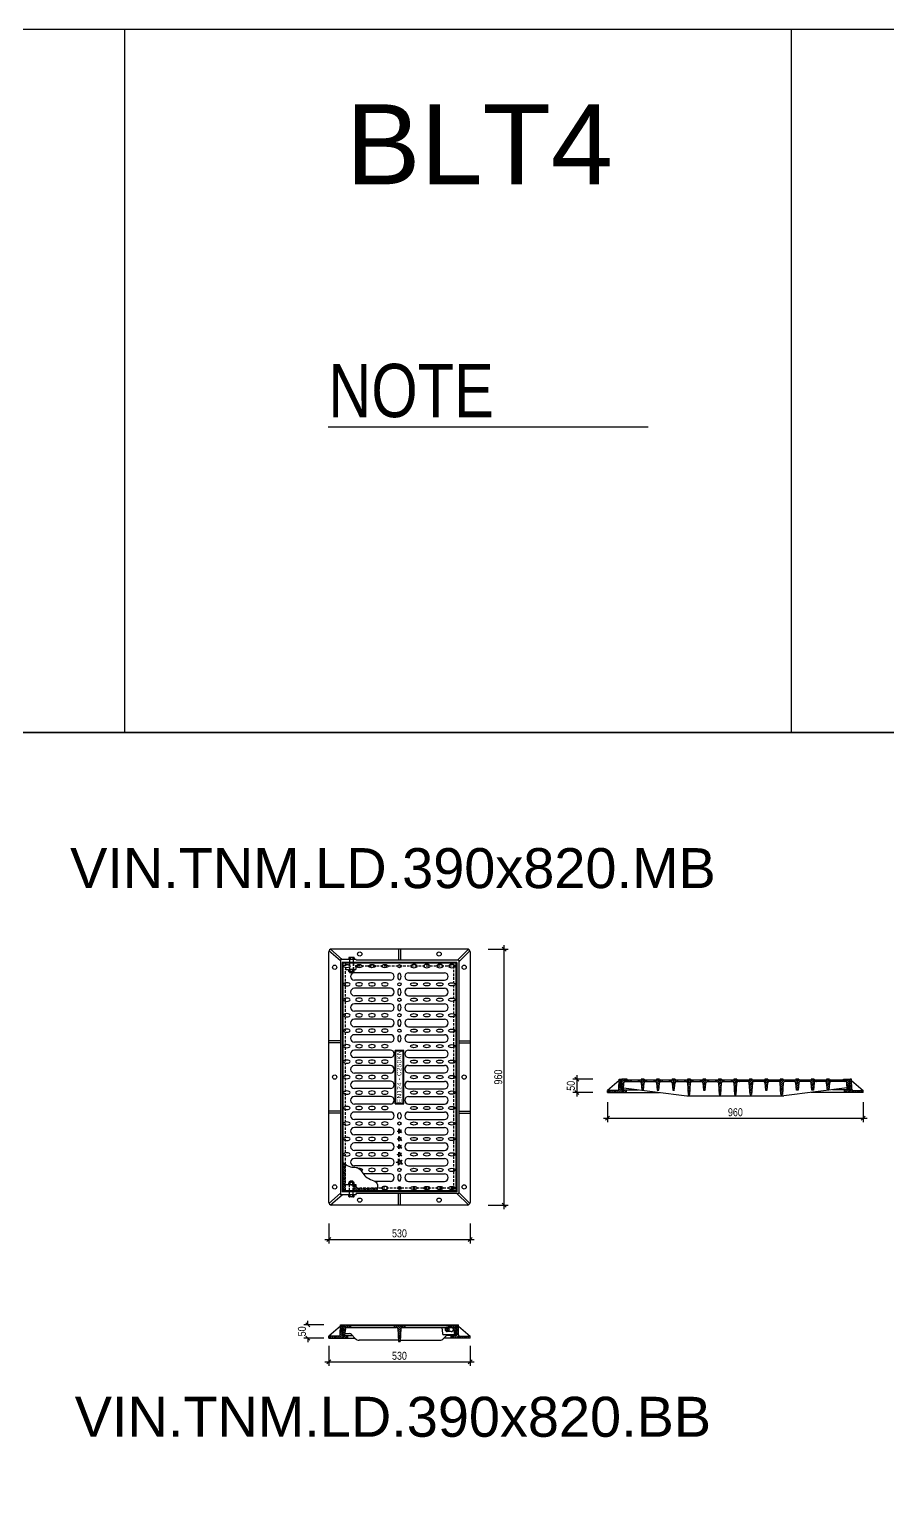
# Model space of a CAD drawing. Header units: feet. Extents: x 0 to 46220, y -100 to 29800.
# Drawn here: x 14142 to 17363, y 21449 to 26929 of the extents above; entities that cross this region are included whole.
import ezdxf
from ezdxf.enums import TextEntityAlignment as Align

# ---------------------------------------------------------------- set-up
doc = ezdxf.new("R2010")
doc.units = ezdxf.units.FT
doc.header["$MEASUREMENT"] = 0
doc.linetypes.add('HIDDEN2', pattern=[4.7625, 3.175, -1.5875])
doc.layers.get('Defpoints').update_dxf_attribs({"color": 8})
for name, color, linetype in [('VHG-140', 140, 'Continuous'), ('VHG-Dim', 140, 'Continuous'), ('VHG-Nap2', 125, 'Continuous'), ('VHG-Nap3', 251, 'Continuous'), ('VHG-Nap4', 7, 'Continuous'), ('VHG-Text', 7, 'Continuous'), ('VHG-Thep', 1, 'Continuous'), ('VHG-VL', 251, 'Continuous')]:
    doc.layers.add(name, color=color, linetype=linetype)
doc.styles.add('Arial', font='arial.ttf')
doc.styles.add('VHG-Unicode.Bold', font='arial.ttf', dxfattribs={"width": 0.8})
doc.styles.add('VHG-Unicode.Regular', font='arial.ttf', dxfattribs={"width": 0.8})
doc.dimstyles.new('VHG1-15', dxfattribs={"dimscale": 150, "dimtxt": 0.2, "dimasz": 0.1, "dimexe": 0.1, "dimexo": 0.1, "dimgap": 0.05, "dimtad": 1, "dimdec": 0, "dimzin": 0, "dimdsep": 46, "dimtxsty": 'VHG-Unicode.Regular', "dimblk": 'OBLIQUE', "dimcen": 0.1, "dimdle": 0.1, "dimclrd": 140, "dimclre": 140, "dimclrt": 7, "dimaunit": 1, "dimadec": 3, "dimazin": 0, "dimtfac": 1, "dimtdec": 0, "dimtix": 1, "dimtofl": 0, "dimtmove": 0, "dimatfit": 3, "dimldrblk": 'DOTSMALL', "dimfxl": 0.4, "dimfxlon": 1, "dimtolj": 1, "dimtzin": 0, "dimarcsym": 0})
pattern_1 = [(135, (-59992.365, -3234.2243), (-3.5355339, -3.5355339), [])]
pattern_2 = [(45, (59992.365, 3925.094), (-3.5355339, 3.5355339), [])]
pattern_3 = [(45, (-3234.2243, 59427.1965), (-3.5355339, 3.5355339), [])]

# ---------------------------------------------------------------- blocks, each defined once
blk = doc.blocks.new('_Oblique')
at = {"layer": 'VHG-Dim', "linetype": 'ByBlock', "lineweight": -2}
blk.add_line((-0.5, -0.5), (0.5, 0.5), dxfattribs=at)
blk = doc.blocks.new('*D354')
at = {"layer": 'Defpoints', "color": 0, "transparency": 16777216}
for p in [(15785.8, 23479.9), (15924.1, 23479.9), (15785.8, 22519.9)]:
    blk.add_point(p, dxfattribs=at)
at = {"layer": 'VHG-Dim', "color": 140, "lineweight": -2, "transparency": 16777216}
for p, q in [((15864.1, 23479.9), (15939.1, 23479.9)), ((15924.1, 22504.9), (15924.1, 23494.9)), ((15864.1, 22519.9), (15939.1, 22519.9))]:
    blk.add_line(p, q, dxfattribs=at)
at = {"layer": 'VHG-Dim', "color": 140, "lineweight": -2, "transparency": 16777216, "xscale": 15, "yscale": 15, "zscale": 15}
for p, rotation in [((15924.1, 23479.9), 90), ((15924.1, 22519.9), 270)]:
    blk.add_blockref('_Oblique', p, dxfattribs=dict(at, rotation=rotation))
at = {"layer": 'VHG-Dim', "color": 7, "transparency": 16777216, "insert": (15901.6, 22999.9), "char_height": 30, "attachment_point": 5, "rotation": 90, "style": 'VHG-Unicode.Regular'}
blk.add_mtext('\\A1;960', dxfattribs=at)
blk = doc.blocks.new('_DotSmall')
at = {"layer": 'VHG-Thep', "linetype": 'ByBlock', "const_width": 0.5}
blk.add_lwpolyline([(-0.0625, 0, 1), (0.0625, 0, 1)], format="xyb", close=True, dxfattribs=at)
blk = doc.blocks.new('*D355')
at = {"layer": 'Defpoints', "color": 0, "transparency": 16777216}
for p in [(15265.8, 22529.9), (15795.8, 22529.9), (15795.8, 22391.2)]:
    blk.add_point(p, dxfattribs=at)
at = {"layer": 'VHG-Dim', "color": 140, "lineweight": -2, "transparency": 16777216}
for p, q in [((15265.8, 22451.2), (15265.8, 22376.2)), ((15795.8, 22451.2), (15795.8, 22376.2)), ((15250.8, 22391.2), (15810.8, 22391.2))]:
    blk.add_line(p, q, dxfattribs=at)
at = {"layer": 'VHG-Dim', "color": 140, "lineweight": -2, "transparency": 16777216, "xscale": 15, "yscale": 15, "zscale": 15, "rotation": 180}
blk.add_blockref('_Oblique', (15265.8, 22391.2), dxfattribs=at)
at = {"layer": 'VHG-Dim', "color": 140, "lineweight": -2, "transparency": 16777216, "xscale": 15, "yscale": 15, "zscale": 15}
blk.add_blockref('_Oblique', (15795.8, 22391.2), dxfattribs=at)
at = {"layer": 'VHG-Dim', "color": 7, "transparency": 16777216, "insert": (15530.8, 22413.7), "char_height": 30, "attachment_point": 5, "style": 'VHG-Unicode.Regular'}
blk.add_mtext('\\A1;530', dxfattribs=at)
blk = doc.blocks.new('*D356')
at = {"layer": 'Defpoints', "color": 0, "transparency": 16777216}
for p in [(16355, 22992.2), (16196.4, 22942.2), (16311, 22942.2)]:
    blk.add_point(p, dxfattribs=at)
at = {"layer": 'VHG-Dim', "color": 140, "lineweight": -2, "transparency": 16777216}
for p, q in [((16256.4, 22992.2), (16181.4, 22992.2)), ((16196.4, 23007.2), (16196.4, 22927.2)), ((16256.4, 22942.2), (16181.4, 22942.2))]:
    blk.add_line(p, q, dxfattribs=at)
at = {"layer": 'VHG-Dim', "color": 140, "lineweight": -2, "transparency": 16777216, "xscale": 15, "yscale": 15, "zscale": 15}
for p, rotation in [((16196.4, 22992.2), 90), ((16196.4, 22942.2), 270)]:
    blk.add_blockref('_Oblique', p, dxfattribs=dict(at, rotation=rotation))
at = {"layer": 'VHG-Dim', "color": 7, "transparency": 16777216, "insert": (16173.9, 22967.2), "char_height": 30, "attachment_point": 5, "rotation": 90, "style": 'VHG-Unicode.Regular'}
blk.add_mtext('\\A1;50', dxfattribs=at)
blk = doc.blocks.new('VIN.TNM.LD.390x820.MB')
at = {"layer": 'VHG-Nap3', "linetype": 'ByBlock', "ltscale": 3}
h = blk.add_hatch(dxfattribs=at)
h.set_pattern_fill('ANSI31', color=256, scale=40, angle=90, style=0)
h.set_pattern_definition(pattern_1)
h.paths.add_polyline_path([(-2.8, -201), (-9, -203), (-2.8, -205), (-2.8, -211.6), (1.1, -206.3), (7.3, -208.3), (3.4, -203), (7.3, -197.7), (1.1, -199.7), (-2.8, -194.4)])
h = blk.add_hatch(dxfattribs=at)
h.set_pattern_fill('ANSI31', color=256, scale=40, angle=90, style=0)
h.set_pattern_definition(pattern_1)
h.paths.add_polyline_path([(-2.8, -230), (-9, -232), (-2.8, -234), (-2.8, -240.6), (1.1, -235.3), (7.3, -237.3), (3.4, -232), (7.3, -226.7), (1.1, -228.7), (-2.8, -223.4)])
h = blk.add_hatch(dxfattribs=at)
h.set_pattern_fill('ANSI31', color=256, scale=40, angle=90, style=0)
h.set_pattern_definition(pattern_1)
h.paths.add_polyline_path([(-2.8, -259), (-9, -261), (-2.8, -263), (-2.8, -269.6), (1.1, -264.3), (7.3, -266.3), (3.4, -261), (7.3, -255.7), (1.1, -257.7), (-2.8, -252.4)])
h = blk.add_hatch(dxfattribs=at)
h.set_pattern_fill('ANSI31', color=256, scale=40, angle=90, style=0)
h.set_pattern_definition(pattern_1)
edge = h.paths.add_edge_path()
edge.add_spline(control_points=[(-202.3, -327.3), (-205.5, -324.9), (-208.8, -322.2), (-212, -319.3)], knot_values=[40.641314, 40.641314, 40.641314, 40.641314, 48.293664, 48.293664, 48.293664, 48.293664], degree=3, periodic=0)
edge.add_line((-212, -319.3), (-212, -427))
edge.add_line((-212, -427), (-202.3, -427))
edge.add_line((-202.3, -427), (-202.3, -327.3))
h = blk.add_hatch(dxfattribs=at)
h.set_pattern_fill('ANSI31', color=256, scale=40, angle=90, style=0)
h.set_pattern_definition(pattern_1)
h.paths.add_polyline_path([(-3.9, -316.2), (-12.5, -319), (-3.9, -321.8), (-3.9, -330.9), (1.5, -323.5), (10.1, -326.3), (4.8, -319), (10.1, -311.7), (1.5, -314.5), (-3.9, -307.1)])
h = blk.add_hatch(dxfattribs=at)
h.set_pattern_fill('ANSI31', color=256, scale=40, angle=90, style=0)
h.set_pattern_definition(pattern_1)
h.paths.add_polyline_path([(-2.8, -288), (-9, -290), (-2.8, -292), (-2.8, -298.6), (1.1, -293.3), (7.3, -295.3), (3.4, -290), (7.3, -284.7), (1.1, -286.7), (-2.8, -281.4)])
h = blk.add_hatch(dxfattribs=at)
h.set_pattern_fill('ANSI31', color=256, scale=40, angle=90, style=0)
h.set_pattern_definition(pattern_1)
edge = h.paths.add_edge_path()
edge.add_arc((-157, -412), 5, 180, 270, ccw=False)
edge.add_line((-162, -412), (-162, -404))
edge.add_line((-162, -404), (-171.5, -404))
edge.add_line((-171.5, -404), (-171.5, -427))
edge.add_line((-171.5, -427), (-84.5, -427))
edge.add_spline(control_points=[(-84.5, -427), (-84.1, -423.6), (-83.6, -420.2), (-83.2, -417)], knot_values=[208.523486, 208.523486, 208.523486, 208.523486, 217.838364, 217.838364, 217.838364, 217.838364], degree=3, periodic=0)
edge.add_line((-83.2, -417), (-157, -417))
at = {"layer": 'VHG-Nap2', "linetype": 'HIDDEN2', "ltscale": 3}
for p, q in [((-190, 447.6), (-190, 441)), ((-180, 449), (-187.3, 449)), ((-187, 441), (-187, 404)), ((-184.6, 447.6), (-184.6, 441)), ((-172.7, 449), (-180, 449)), ((-175.4, 447.6), (-175.4, 441)), ((-173, 441), (-173, 404)), ((-170, 447.6), (-170, 441)), ((-201.5, 403), (-201.5, 427)), ((-190, 396), (-190, 402.6)), ((-180, 404), (-187.3, 404)), ((-180, 394.6), (-187.3, 394.6)), ((-187, 394.6), (-187, 392)), ((-187, 392), (-173, 392)), ((-187, 392), (-185.3, 390.7)), ((-174.7, 390.7), (-185.3, 390.7)), ((-184.6, 396), (-184.6, 402.6)), ((-172.7, 404), (-180, 404)), ((-172.7, 394.6), (-180, 394.6)), ((-175.4, 396), (-175.4, 402.6)), ((-173, 392), (-174.7, 390.7)), ((-173, 394.6), (-173, 392)), ((-170.5, 403), (-170.5, 427)), ((-170, 396), (-170, 402.6)), ((-190, -402.6), (-190, -396)), ((-180, -394.6), (-187.3, -394.6)), ((-180, -404), (-187.3, -404)), ((-187, -392), (-185.3, -390.7)), ((-187, -394.6), (-187, -392)), ((-187, -392), (-173, -392)), ((-187, -441), (-187, -404)), ((-174.7, -390.7), (-185.3, -390.7)), ((-184.6, -402.6), (-184.6, -396)), ((-172.7, -394.6), (-180, -394.6)), ((-172.7, -404), (-180, -404)), ((-175.4, -402.6), (-175.4, -396)), ((-173, -392), (-174.7, -390.7)), ((-173, -394.6), (-173, -392)), ((-173, -441), (-173, -404)), ((-170, -402.6), (-170, -396))]:
    blk.add_line(p, q, dxfattribs=at)
at = {"layer": 'VHG-Nap2', "linetype": 'ByBlock', "ltscale": 3}
for p, q in [((-190, -447.6), (-190, -441)), ((-180, -449), (-187.3, -449)), ((-184.6, -447.6), (-184.6, -441)), ((-172.7, -449), (-180, -449)), ((-175.4, -447.6), (-175.4, -441)), ((-170, -447.6), (-170, -441))]:
    blk.add_line(p, q, dxfattribs=at)
at = {"layer": 'VHG-Nap2', "linetype": 'HIDDEN2', "ltscale": 3}
blk.add_lwpolyline([(-202.3, -427), (-202.3, 403), (-162, 403), (-162, 412, -0.414214), (-157, 417), (202.3, 417), (202.3, -417), (-157, -417, -0.414214), (-162, -412), (-162, -404), (-202.3, -404)], format="xyb", dxfattribs=at)
for centre, radius, start, end in [((-187.3, 445.7), 3.28, 34.3861, 145.6139), ((-180, 440.9), 8.11, 55.4865, 124.5135), ((-172.7, 445.7), 3.28, 34.3861, 145.6139), ((-187.3, 400.7), 3.28, 34.3861, 145.6139), ((-187.3, 397.9), 3.28, 214.3861, 325.6139), ((-180, 395.9), 8.11, 55.4865, 124.5135), ((-180, 402.7), 8.11, 235.4865, 304.5135), ((-172.7, 400.7), 3.28, 34.3861, 145.6139), ((-172.7, 397.9), 3.28, 214.3861, 325.6139), ((-187.3, -397.9), 3.28, 34.3861, 145.6139), ((-187.3, -400.7), 3.28, 214.3861, 325.6139), ((-180, -402.7), 8.11, 55.4865, 124.5135), ((-180, -395.9), 8.11, 235.4865, 304.5135), ((-172.7, -397.9), 3.28, 34.3861, 145.6139), ((-172.7, -400.7), 3.28, 214.3861, 325.6139)]:
    blk.add_arc(centre, radius, start, end, dxfattribs=at)
at = {"layer": 'VHG-Nap2', "linetype": 'ByBlock', "ltscale": 3}
for centre, radius, start, end in [((-187.3, -445.7), 3.28, 214.3861, 325.6139), ((-180, -440.9), 8.11, 235.4865, 304.5135), ((-172.7, -445.7), 3.28, 214.3861, 325.6139)]:
    blk.add_arc(centre, radius, start, end, dxfattribs=at)
at = {"layer": 'VHG-Nap2', "ltscale": 3}
blk.add_open_spline([(-212, -319.3), (-206.9, -323.9), (-182.7, -343.3), (-150.1, -329.4), (-131.6, -382.9), (-76.8, -388.6), (-83.2, -416), (-84.5, -427)], degree=3, knots=[40.641314, 40.641314, 40.641314, 40.641314, 52.832525, 96.236405, 139.884612, 187.848975, 217.838364, 217.838364, 217.838364, 217.838364], dxfattribs=at)
at = {"layer": 'VHG-Nap4', "ltscale": 3}
for p, q in [((-265, -470), (-265, 470)), ((-221, 435.7), (-264.3, 473.7)), ((-214.9, 441), (-258.6, 479.3)), ((255, 480), (-255, 480)), ((-221, 441), (-221, -441)), ((-162.3, 441), (-221, 441)), ((-162.3, 441), (-162.3, 438)), ((-4, 480), (-4, 438)), ((4, 480), (4, 438)), ((258.7, 479.3), (217.3, 438)), ((264.3, 473.7), (223, 432.3)), ((265, 470), (265, -470)), ((-215, 430), (-215, -430)), ((215, 430), (-215, 430)), ((-212, 427), (-212, -427)), ((212, 427), (-212, 427)), ((-34, 391), (-169, 391)), ((223, 438), (-162.3, 438)), ((34, 391), (169, 391)), ((212, 427), (212, -427)), ((215, 430), (215, -430)), ((223, 438), (223, -436)), ((-34, 363), (-169, 363)), ((-34, 333), (-169, 333)), ((34, 363), (169, 363)), ((34, 333), (169, 333)), ((-34, 305), (-169, 305)), ((-34, 275), (-169, 275)), ((34, 305), (169, 305)), ((34, 275), (169, 275)), ((-34, 247), (-169, 247)), ((34, 247), (169, 247)), ((-34, 217), (-169, 217)), ((-34, 189), (-169, 189)), ((34, 217), (169, 217)), ((34, 189), (169, 189)), ((-221, 135.8), (-265, 135.8)), ((-221, 127.8), (-265, 127.8)), ((-34, 159), (-169, 159)), ((-34, 131), (-169, 131)), ((34, 159), (169, 159)), ((34, 131), (169, 131)), ((223, 135.8), (265, 135.8)), ((223, 127.8), (265, 127.8)), ((-34, 101), (-169, 101)), ((-34, 73), (-169, 73)), ((16, 100), (-16, 100)), ((-16, -100), (-16, 100)), ((13.5, 97.5), (-13.5, 97.5)), ((-13.5, -97.5), (-13.5, 97.5)), ((13.5, -97.5), (13.5, 97.5)), ((16, -100), (16, 100)), ((34, 101), (169, 101)), ((34, 73), (169, 73)), ((-34, 43), (-169, 43)), ((-34, 15), (-169, 15)), ((34, 44), (169, 44)), ((34, 16), (169, 16)), ((-34, -15), (-169, -15)), ((-34, -43), (-169, -43)), ((34, -16), (169, -16)), ((34, -44), (169, -44)), ((-34, -73), (-169, -73)), ((-34, -101), (-169, -101)), ((-16, -100), (16, -100)), ((-13.5, -97.5), (13.5, -97.5)), ((34, -73), (169, -73)), ((34, -101), (169, -101)), ((-221, -127.8), (-265, -127.8)), ((-221, -135.8), (-265, -135.8)), ((-34, -131), (-169, -131)), ((-34, -159), (-169, -159)), ((34, -131), (169, -131)), ((34, -159), (169, -159)), ((223, -127.8), (265, -127.8)), ((223, -135.8), (265, -135.8)), ((-34, -189), (-169, -189)), ((-34, -217), (-169, -217)), ((34, -189), (169, -189)), ((34, -217), (169, -217)), ((-34, -247), (-169, -247)), ((34, -247), (169, -247)), ((-34, -275), (-169, -275)), ((-34, -305), (-169, -305)), ((34, -275), (169, -275)), ((34, -305), (169, -305)), ((-34, -333), (-169, -333)), ((-34, -363), (-135.8, -363)), ((34, -333), (169, -333)), ((34, -363), (169, -363)), ((-264.3, -473.7), (-221, -435.7)), ((215, -430), (-215, -430)), ((212, -427), (-212, -427)), ((-171.5, -404), (-171.5, -427)), ((223, -436), (-162.3, -436)), ((-162.3, -441), (-162.3, -436)), ((-34, -391), (-92.1, -391)), ((-4, -480), (-4, -438)), ((4, -480), (4, -438)), ((34, -391), (169, -391)), ((258.7, -479.3), (215.3, -436)), ((264.3, -473.7), (223, -432.3)), ((-258.6, -479.3), (-214.9, -441)), ((255, -480), (-255, -480)), ((-162.3, -441), (-221, -441))]:
    blk.add_line(p, q, dxfattribs=at)
at = {"layer": 'VHG-Nap4'}
for p, q in [((-9, -203), (-2.8, -201)), ((-9, -203), (-2.8, -205)), ((-2.8, -194.4), (1.1, -199.7)), ((-2.8, -201), (-2.8, -194.4)), ((-2.8, -211.6), (-2.8, -205)), ((-2.8, -211.6), (1.1, -206.3)), ((1.1, -199.7), (7.3, -197.7)), ((1.1, -206.3), (7.3, -208.3)), ((3.4, -203), (7.3, -197.7)), ((3.4, -203), (7.3, -208.3)), ((-9, -232), (-2.8, -230)), ((-9, -232), (-2.8, -234)), ((-9, -261), (-2.8, -259)), ((-9, -261), (-2.8, -263)), ((-2.8, -223.4), (1.1, -228.7)), ((-2.8, -230), (-2.8, -223.4)), ((-2.8, -240.6), (-2.8, -234)), ((-2.8, -240.6), (1.1, -235.3)), ((-2.8, -252.4), (1.1, -257.7)), ((-2.8, -259), (-2.8, -252.4)), ((-2.8, -269.6), (-2.8, -263)), ((-2.8, -269.6), (1.1, -264.3)), ((1.1, -228.7), (7.3, -226.7)), ((1.1, -235.3), (7.3, -237.3)), ((1.1, -257.7), (7.3, -255.7)), ((1.1, -264.3), (7.3, -266.3)), ((3.4, -232), (7.3, -226.7)), ((3.4, -232), (7.3, -237.3)), ((3.4, -261), (7.3, -255.7)), ((3.4, -261), (7.3, -266.3)), ((-12.5, -319), (-3.9, -316.2)), ((-12.5, -319), (-3.9, -321.8)), ((-9, -290), (-2.8, -288)), ((-9, -290), (-2.8, -292)), ((-3.9, -307.1), (1.5, -314.5)), ((-3.9, -316.2), (-3.9, -307.1)), ((-3.9, -330.9), (-3.9, -321.8)), ((-3.9, -330.9), (1.5, -323.5)), ((-2.8, -281.4), (1.1, -286.7)), ((-2.8, -288), (-2.8, -281.4)), ((-2.8, -298.6), (-2.8, -292)), ((-2.8, -298.6), (1.1, -293.3)), ((1.1, -286.7), (7.3, -284.7)), ((1.1, -293.3), (7.3, -295.3)), ((1.5, -314.5), (10.1, -311.7)), ((1.5, -323.5), (10.1, -326.3)), ((3.4, -290), (7.3, -284.7)), ((3.4, -290), (7.3, -295.3)), ((4.8, -319), (10.1, -311.7)), ((4.8, -319), (10.1, -326.3))]:
    blk.add_line(p, q, dxfattribs=at)
at = {"layer": 'VHG-Nap4', "linetype": 'ByBlock', "ltscale": 3}
for centre, radius in [((-148.8, 461.4), 7.92), ((148.8, 461.4), 7.92), ((-242.8, 411.8), 7.92), ((0, 416), 6), ((242.8, 411.8), 7.92), ((0, 348), 6), ((0, 290), 6), ((0, 232), 6), ((0, 174), 6), ((-242.8, 0), 7.92), ((242.8, 0), 7.92), ((0, -174), 6), ((0, -348), 6), ((-242.8, -411.8), 7.92), ((0, -416), 6), ((242.8, -411.8), 7.92), ((-148.8, -461.4), 7.92), ((148.8, -461.4), 7.92)]:
    blk.add_circle(centre, radius, dxfattribs=at)
for centre, radius, start, end in [((-255, 470), 10, 90, 180), ((255, 470), 10, 0, 90), ((-169, 377), 14, 90, 270), ((-34, 377), 14, 270, 90), ((34, 377), 14, 90, 270), ((169, 377), 14, 270, 90), ((-169, 319), 14, 90, 270), ((-34, 319), 14, 270, 90), ((34, 319), 14, 90, 270), ((169, 319), 14, 270, 90), ((-169, 261), 14, 90, 270), ((-34, 261), 14, 270, 90), ((34, 261), 14, 90, 270), ((169, 261), 14, 270, 90), ((-169, 203), 14, 90, 270), ((-34, 203), 14, 270, 90), ((34, 203), 14, 90, 270), ((169, 203), 14, 270, 90), ((-169, 145), 14, 90, 270), ((-34, 145), 14, 270, 90), ((34, 145), 14, 90, 270), ((169, 145), 14, 270, 90), ((-169, 87), 14, 90, 270), ((-34, 87), 14, 270, 90), ((34, 87), 14, 90, 270), ((169, 87), 14, 270, 90), ((-169, 29), 14, 90, 270), ((-34, 29), 14, 270, 90), ((34, 30), 14, 90, 270), ((169, 30), 14, 270, 90), ((-169, -29), 14, 90, 270), ((-34, -29), 14, 270, 90), ((34, -30), 14, 90, 270), ((169, -30), 14, 270, 90), ((-169, -87), 14, 90, 270), ((-34, -87), 14, 270, 90), ((34, -87), 14, 90, 270), ((169, -87), 14, 270, 90), ((-169, -145), 14, 90, 270), ((-34, -145), 14, 270, 90), ((34, -145), 14, 90, 270), ((169, -145), 14, 270, 90), ((-169, -203), 14, 90, 270), ((-34, -203), 14, 270, 90), ((34, -203), 14, 90, 270), ((169, -203), 14, 270, 90), ((-169, -261), 14, 90, 270), ((-34, -261), 14, 270, 90), ((34, -261), 14, 90, 270), ((169, -261), 14, 270, 90), ((-169, -319), 14, 90, 270), ((-34, -319), 14, 270, 90), ((34, -319), 14, 90, 270), ((169, -319), 14, 270, 90), ((-34, -377), 14, 270, 90), ((34, -377), 14, 90, 270), ((169, -377), 14, 270, 90), ((-255, -470), 10, 180, 270), ((255, -470), 10, 270, 0)]:
    blk.add_arc(centre, radius, start, end, dxfattribs=at)
for centre, major_axis in [((-197, 416), (-12.5, 0)), ((-151.5, 416), (-12.5, 0)), ((-103, 416), (-12.5, 0)), ((-54.5, 416), (-12.5, 0)), ((54.5, 348), (12.5, 0)), ((103, 348), (12.5, 0)), ((151.5, 348), (12.5, 0)), ((197, 348), (12.5, 0)), ((54.5, 290), (12.5, 0)), ((103, 290), (12.5, 0)), ((151.5, 290), (12.5, 0)), ((197, 290), (12.5, 0)), ((54.5, 232), (12.5, 0)), ((103, 232), (12.5, 0)), ((151.5, 232), (12.5, 0)), ((197, 232), (12.5, 0)), ((54.5, 174), (12.5, 0)), ((103, 174), (12.5, 0)), ((151.5, 174), (12.5, 0)), ((197, 174), (12.5, 0)), ((54.5, 116), (12.5, 0)), ((103, 116), (12.5, 0)), ((151.5, 116), (12.5, 0)), ((197, 116), (12.5, 0)), ((54.5, 58), (12.5, 0)), ((103, 58), (12.5, 0)), ((151.5, 58), (12.5, 0)), ((197, 58), (12.5, 0)), ((54.5, 0), (12.5, 0)), ((103, 0), (12.5, 0)), ((151.5, 0), (12.5, 0)), ((197, 0), (12.5, 0)), ((54.5, -58), (12.5, 0)), ((103, -58), (12.5, 0)), ((151.5, -58), (12.5, 0)), ((197, -58), (12.5, 0)), ((0, -145), (0, 12.5)), ((54.5, -116), (12.5, 0)), ((103, -116), (12.5, 0)), ((151.5, -116), (12.5, 0)), ((197, -116), (12.5, 0)), ((54.5, -174), (12.5, 0)), ((103, -174), (12.5, 0)), ((151.5, -174), (12.5, 0)), ((197, -174), (12.5, 0)), ((54.5, -232), (12.5, 0)), ((103, -232), (12.5, 0)), ((151.5, -232), (12.5, 0)), ((197, -232), (12.5, 0)), ((54.5, -290), (12.5, 0)), ((103, -290), (12.5, 0)), ((151.5, -290), (12.5, 0)), ((197, -290), (12.5, 0)), ((54.5, -348), (12.5, 0)), ((103, -348), (12.5, 0)), ((151.5, -348), (12.5, 0)), ((197, -348), (12.5, 0)), ((54.5, -416), (12.5, 0)), ((103, -416), (12.5, 0)), ((151.5, -416), (12.5, 0)), ((197, -416), (12.5, 0))]:
    blk.add_ellipse(centre, major_axis=major_axis, ratio=0.48, dxfattribs=at)
at = {"layer": 'VHG-Nap4', "linetype": 'ByBlock', "ltscale": 3, "extrusion": (0, 0, -1)}
for centre, major_axis in [((0, 377), (0, -12.5)), ((54.5, 416), (12.5, 0)), ((103, 416), (12.5, 0)), ((151.5, 416), (12.5, 0)), ((197, 416), (12.5, 0)), ((-197, 348), (-12.5, 0)), ((-151.5, 348), (-12.5, 0)), ((-103, 348), (-12.5, 0)), ((-54.5, 348), (-12.5, 0)), ((0, 319), (0, -12.5)), ((-197, 290), (-12.5, 0)), ((-151.5, 290), (-12.5, 0)), ((-103, 290), (-12.5, 0)), ((-54.5, 290), (-12.5, 0)), ((-197, 232), (-12.5, 0)), ((-151.5, 232), (-12.5, 0)), ((-103, 232), (-12.5, 0)), ((-54.5, 232), (-12.5, 0)), ((0, 261), (0, -12.5)), ((-197, 174), (-12.5, 0)), ((-151.5, 174), (-12.5, 0)), ((-103, 174), (-12.5, 0)), ((-54.5, 174), (-12.5, 0)), ((0, 203), (0, -12.5)), ((-197, 116), (-12.5, 0)), ((-151.5, 116), (-12.5, 0)), ((-103, 116), (-12.5, 0)), ((-54.5, 116), (-12.5, 0)), ((0, 145), (0, -12.5)), ((-197, 58), (-12.5, 0)), ((-151.5, 58), (-12.5, 0)), ((-103, 58), (-12.5, 0)), ((-54.5, 58), (-12.5, 0)), ((-197, 0), (-12.5, 0)), ((-151.5, 0), (-12.5, 0)), ((-103, 0), (-12.5, 0)), ((-54.5, 0), (-12.5, 0)), ((-197, -58), (-12.5, 0)), ((-151.5, -58), (-12.5, 0)), ((-103, -58), (-12.5, 0)), ((-54.5, -58), (-12.5, 0)), ((-197, -116), (-12.5, 0)), ((-151.5, -116), (-12.5, 0)), ((-103, -116), (-12.5, 0)), ((-54.5, -116), (-12.5, 0)), ((-197, -174), (-12.5, 0)), ((-151.5, -174), (-12.5, 0)), ((-103, -174), (-12.5, 0)), ((-54.5, -174), (-12.5, 0)), ((-197, -232), (-12.5, 0)), ((-151.5, -232), (-12.5, 0)), ((-103, -232), (-12.5, 0)), ((-54.5, -232), (-12.5, 0)), ((-197, -290), (-12.5, 0)), ((-151.5, -290), (-12.5, 0)), ((-103, -290), (-12.5, 0)), ((-54.5, -290), (-12.5, 0)), ((-103, -348), (-12.5, 0)), ((-54.5, -348), (-12.5, 0)), ((0, -377), (0, -12.5)), ((-54.5, -416), (-12.5, 0))]:
    blk.add_ellipse(centre, major_axis=major_axis, ratio=0.48, dxfattribs=at)
blk.add_ellipse((-151.5, -348), major_axis=(-12.5, 0), ratio=0.48, start_param=1.471478, end_param=3.985446, dxfattribs=at)
at = {"layer": 'VHG-Nap4', "linetype": 'ByBlock', "ltscale": 3, "insert": (-0.9, 2), "char_height": 17, "width": 218.95, "attachment_point": 5, "rotation": 90, "style": 'Arial'}
blk.add_mtext('{\\fArial|b0|i0|c163|p34;\\W0.9;\\T1.1;EN124 - C250KN}', dxfattribs=at)
blk = doc.blocks.new('VIN.TNM.LD.390x820.BB')
at = {"layer": 'VHG-Nap3', "linetype": 'ByBlock', "ltscale": 3}
h = blk.add_hatch(dxfattribs=at)
h.set_pattern_fill('ANSI31', color=256, scale=40, style=0)
h.set_pattern_definition(pattern_2)
h.paths.add_polyline_path([(-194, -50), (-194, -40), (-212, -40, -0.406912), (-214, -38), (-215, 0), (-221, 0), (-221.9, -38.1, -0.40742), (-226.9, -43), (-265, -43), (-265, -50)])
h = blk.add_hatch(dxfattribs=at)
h.set_pattern_fill('ANSI31', color=256, scale=40, angle=-90, style=0)
h.set_pattern_definition([(315, (59992.365, 3925.094), (3.5355339, 3.5355339), [])])
h.paths.add_polyline_path([(212, -38), (212, -3), (183, -3), (183, -10), (197.7, -10, -0.373238), (202.6, -14.3), (206, -38)])
h.paths.add_polyline_path([(3, -63), (5.8, -14.7, -0.398895), (10.7, -10), (20, -10), (20, -3), (-20, -3), (-20, -10), (-10.7, -10, -0.398895), (-5.8, -14.7), (-3, -63)])
h.paths.add_polyline_path([(-206, -38), (-202.6, -14.3, -0.373238), (-197.7, -10), (-183, -10), (-183, -3), (-197, -3), (-197, 0), (-212, 0), (-212, -38)])
h = blk.add_hatch(dxfattribs=at)
h.set_pattern_fill('ANSI31', color=256, scale=40, style=0)
h.set_pattern_definition(pattern_2)
h.paths.add_polyline_path([(265, -50), (265, -43), (226.9, -43, -0.40742), (221.9, -38.1), (221, 0), (215, 0), (214, -38, -0.406912), (212, -40), (194, -40), (194, -50)])
at = {"layer": 'VHG-Nap4'}
for p, q in [((-221.9, -38.1), (-221, 0)), ((-214, -38), (-215, 0)), ((214, -38), (215, 0)), ((221.9, -38.1), (221, 0)), ((-221.1, -5), (-265, -43)), ((-226.9, -43), (-265, -43)), ((-194, -50), (-194, -40)), ((180, -24.3), (180, -11.3)), ((194, -50), (194, -40)), ((221.1, -5), (265, -43)), ((226.9, -43), (265, -43))]:
    blk.add_line(p, q, dxfattribs=at)
at = {"layer": 'VHG-Nap4', "ltscale": 3}
for p, q in [((-221, 0), (221, 0)), ((-212, 0), (-212, -38)), ((-197, 0), (-197, -3)), ((-184.5, 0), (-184.5, -3)), ((-164, 0), (-164, -3)), ((-139, -3), (-139, 0)), ((-115.5, 0), (-115.5, -3)), ((-90.5, -3), (-90.5, 0)), ((-67, 0), (-67, -3)), ((-42, -3), (-42, 0)), ((-6, 0), (-6, -3)), ((6, 0), (6, -3)), ((42, -3), (42, 0)), ((67, 0), (67, -3)), ((90.5, -3), (90.5, 0)), ((115.5, 0), (115.5, -3)), ((139, -3), (139, 0)), ((164, 0), (164, -3)), ((184.5, 0), (184.5, -3)), ((197, 0), (197, -3)), ((212, 0), (212, -38)), ((-265, -50), (-265, -43)), ((-265, -50), (-167.5, -50)), ((-212, -38), (-206, -38)), ((-212, -40), (-176.8, -40)), ((-202.6, -14.3), (-206, -38)), ((-205.3, -33), (-187.7, -33)), ((-197.7, -10), (-10.7, -10)), ((-197, -3), (212, -3)), ((-183, -3), (-183, -10)), ((-180.4, -36.2), (-165.9, -51.7)), ((-20, -3), (-20, -10)), ((-5.8, -14.7), (-3, -63)), ((5.8, -14.7), (3, -63)), ((10.7, -10), (197.7, -10)), ((20, -3), (20, -10)), ((159, -10), (161.7, -33.6)), ((178.7, -38), (165.9, -51.7)), ((212, -38), (166.7, -38)), ((265, -50), (167.5, -50)), ((212, -40), (176.8, -40)), ((194.5, -26), (179.5, -26)), ((183, -3), (183, -10)), ((202.6, -14.3), (206, -38)), ((265, -50), (265, -43)), ((-3.3, -58), (-151.3, -58)), ((-3, -63), (3, -63)), ((3.3, -58), (151.3, -58))]:
    blk.add_line(p, q, dxfattribs=at)
at = {"layer": 'VHG-Nap4', "linetype": 'ByBlock', "ltscale": 3}
blk.add_circle((180, -18), 6, dxfattribs=at)
at = {"layer": 'VHG-Nap4', "linetype": 'ByBlock'}
for centre, start, end in [((-226.9, -38), 270, 358.6678), ((226.9, -38), 181.3322, 270)]:
    blk.add_arc(centre, 5, start, end, dxfattribs=at)
at = {"layer": 'VHG-Nap4', "linetype": 'ByBlock', "ltscale": 3}
for centre, radius, start, end in [((-212, -38), 2, 181.4321, 270), ((-197.7, -15), 5, 90, 171.8699), ((-187.7, -43), 10, 43.0565, 90), ((-151.3, -38), 20, 223.0565, 270), ((-10.7, -15), 5, 3.0128, 90), ((10.7, -15), 5, 90, 176.9872), ((151.3, -38), 20, 270, 316.9435), ((166.7, -33), 5, 186.5392, 270), ((179.5, -18), 8, 90, 270), ((194.5, -18), 8, 270, 90), ((197.7, -15), 5, 8.1301, 90), ((212, -38), 2, 270, 358.5679)]:
    blk.add_arc(centre, radius, start, end, dxfattribs=at)
blk = doc.blocks.new('VIN.TNM.LD.390x820.AA')
at = {"layer": 'VHG-Nap3', "linetype": 'ByBlock', "ltscale": 3}
h = blk.add_hatch(dxfattribs=at)
h.set_pattern_fill('ANSI31', color=256, scale=40, style=0)
h.set_pattern_definition([(45, (-45522.913, 5563.6925), (-3.5355339, 3.5355339), [])])
h.paths.add_polyline_path([(-426, -40), (-427, -40, -0.406912), (-429, -38), (-430, 0), (-436, 0), (-436.9, -38.1, -0.40742), (-441.9, -43), (-480, -43), (-480, -50), (-409, -50), (-409, -40)])
h = blk.add_hatch(dxfattribs=at)
h.set_pattern_fill('ANSI31', color=256, scale=40, style=0)
h.set_pattern_definition(pattern_3)
h.paths.add_polyline_path([(-412, -3), (-412, 0), (-427, 0), (-427, -3), (-425.5, -38), (-419.5, -38), (-418.2, -14.3, -0.398872), (-413.3, -9.5), (-391, -9.5), (-391, -3)])
h = blk.add_hatch(dxfattribs=at)
h.set_pattern_fill('ANSI31', color=256, scale=40, style=0)
h.set_pattern_definition(pattern_3)
h.paths.add_polyline_path([(412, -3), (391, -3), (391, -9.5), (413.3, -9.5, -0.398872), (418.2, -14.3), (419.5, -38), (425.5, -38), (427, -3), (427, 0), (412, 0)])
h = blk.add_hatch(dxfattribs=at)
h.set_pattern_fill('ANSI31', color=256, scale=40, style=0)
h.set_pattern_definition(pattern_3)
h.paths.add_polyline_path([(436.9, -38.1), (436, 0), (430, 0), (429, -38, -0.406912), (427, -40), (409, -40), (409, -50), (480, -50), (480, -43), (441.9, -43, -0.40742)])
h = blk.add_hatch(dxfattribs=at)
h.set_pattern_fill('ANSI31', color=256, scale=40, style=0)
h.set_pattern_definition(pattern_3)
h.paths.add_polyline_path([(-131, -3), (-131, -9.5), (-126.5, -9.5, -0.386632), (-121.6, -14.1), (-119, -41), (-113, -41), (-110.4, -14.1, -0.386632), (-105.5, -9.5), (-101, -9.5), (-101, -3)])
h.paths.add_polyline_path([(-179.7, -14.2), (-177, -58), (-171, -58), (-168.3, -14.2, -0.396217), (-163.3, -9.5), (-159, -9.5), (-159, -3), (-189, -3), (-189, -9.5), (-184.7, -9.5, -0.396217)])
h.paths.add_polyline_path([(-247, -3), (-247, -9.5), (-242.5, -9.5, -0.386632), (-237.6, -14.1), (-235, -41), (-229, -41), (-226.4, -14.1, -0.386632), (-221.5, -9.5), (-217, -9.5), (-217, -3)])
h.paths.add_polyline_path([(-305, -3), (-305, -9.5), (-300.5, -9.5, -0.386632), (-295.6, -14.1), (-293, -41), (-287, -41), (-284.4, -14.1, -0.386632), (-279.5, -9.5), (-275, -9.5), (-275, -3)])
h.paths.add_polyline_path([(-337.5, -9.5), (-333, -9.5), (-333, -3), (-363, -3), (-363, -9.5), (-358.5, -9.5, -0.386632), (-353.6, -14.1), (-351, -41), (-345, -41), (-342.4, -14.1, -0.386632)])
h = blk.add_hatch(dxfattribs=at)
h.set_pattern_fill('ANSI31', color=256, scale=40, style=0)
h.set_pattern_definition(pattern_3)
h.paths.add_polyline_path([(358.5, -9.5), (363, -9.5), (363, -3), (333, -3), (333, -9.5), (337.5, -9.5, -0.386632), (342.4, -14.1), (345, -41), (351, -41), (353.6, -14.1, -0.386632)])
h.paths.add_polyline_path([(300.5, -9.5), (305, -9.5), (305, -3), (275, -3), (275, -9.5), (279.5, -9.5, -0.386632), (284.4, -14.1), (287, -41), (293, -41), (295.6, -14.1, -0.386632)])
h.paths.add_polyline_path([(226.4, -14.1), (229, -41), (235, -41), (237.6, -14.1, -0.386632), (242.5, -9.5), (247, -9.5), (247, -3), (217, -3), (217, -9.5), (221.5, -9.5, -0.386632)])
h.paths.add_polyline_path([(184.7, -9.5), (189, -9.5), (189, -3), (159, -3), (159, -9.5), (163.3, -9.5, -0.396217), (168.3, -14.2), (171, -58), (177, -58), (179.7, -14.2, -0.396217)])
h.paths.add_polyline_path([(110.4, -14.1), (113, -41), (119, -41), (121.6, -14.1, -0.386632), (126.5, -9.5), (131, -9.5), (131, -3), (101, -3), (101, -9.5), (105.5, -9.5, -0.386632)])
h.paths.add_polyline_path([(52.3, -14.2), (55, -58), (61, -58), (63.7, -14.2, -0.396217), (68.7, -9.5), (73, -9.5), (73, -3), (43, -3), (43, -9.5), (47.3, -9.5, -0.396217)])
h.paths.add_polyline_path([(-5.7, -14.2), (-3, -58), (3, -58), (5.7, -14.2, -0.396217), (10.7, -9.5), (15, -9.5), (15, -3), (0, -3), (-15, -3), (-15, -9.5), (-10.7, -9.5, -0.396217)])
h.paths.add_polyline_path([(-63.7, -14.2), (-61, -58), (-55, -58), (-52.3, -14.2, -0.396217), (-47.3, -9.5), (-43, -9.5), (-43, -3), (-73, -3), (-73, -9.5), (-68.7, -9.5, -0.396217)])
at = {"layer": 'VHG-Nap4'}
for p, q in [((-436.9, -38.1), (-436, 0)), ((-429, -38), (-430, 0)), ((-342.9, 0), (-353.1, 0)), ((-284.9, 0), (-295.1, 0)), ((-226.9, 0), (-237.1, 0)), ((-168.9, 0), (-179.1, 0)), ((-110.9, 0), (-121.1, 0)), ((-52.9, 0), (-63.1, 0)), ((5.1, 0), (-5.1, 0)), ((63.1, 0), (52.9, 0)), ((121.1, 0), (110.9, 0)), ((179.1, 0), (168.9, 0)), ((237.1, 0), (226.9, 0)), ((295.1, 0), (284.9, 0)), ((353.1, 0), (342.9, 0)), ((429, -38), (430, 0)), ((436.9, -38.1), (436, 0)), ((-436.1, -5), (-480, -43)), ((-441.9, -43), (-480, -43)), ((-412, -3), (412, -3)), ((-409, -50), (-409, -40)), ((409, -50), (409, -40)), ((436.1, -5), (480, -43)), ((441.9, -43), (480, -43)), ((-181.7, -63), (181.7, -63))]:
    blk.add_line(p, q, dxfattribs=at)
at = {"layer": 'VHG-Nap4', "ltscale": 3}
for p, q in [((-436, 0), (-430, 0)), ((-406, 0), (-427, 0)), ((-427, 0), (-427, -3)), ((-412, -3), (-412, 0)), ((-406, -3), (-406, 0)), ((406, -3), (406, 0)), ((406, 0), (427, 0)), ((412, -3), (412, 0)), ((427, 0), (427, -3)), ((436, 0), (430, 0)), ((-480, -50), (-480, -43)), ((-480, -50), (-284.7, -50)), ((-427, -3), (-425.5, -38)), ((-427, -40), (-363.9, -40)), ((-425.5, -38), (-419.5, -38)), ((-419.5, -38), (-418.2, -14.3)), ((-419.2, -33), (-181.7, -63)), ((-413.3, -9.5), (-358.5, -9.5)), ((-391, -3), (-391, -9.5)), ((-363, -9.5), (-363, -3)), ((-353.6, -0.4), (-354, -3)), ((-353.6, -14.1), (-351, -41)), ((-351, -41), (-345, -41)), ((-345, -41), (-342.4, -14.1)), ((-342.4, -0.4), (-342, -3)), ((-337.5, -9.5), (-300.5, -9.5)), ((-333, -3), (-333, -9.5)), ((-305, -9.5), (-305, -3)), ((-295.6, -0.4), (-296, -3)), ((-295.6, -14.1), (-293, -41)), ((-293, -41), (-287, -41)), ((-287, -41), (-284.4, -14.1)), ((-284.4, -0.4), (-284, -3)), ((-279.5, -9.5), (-242.5, -9.5)), ((-275, -3), (-275, -9.5)), ((-247, -9.5), (-247, -3)), ((-237.6, -0.4), (-238, -3)), ((-237.6, -14.1), (-235, -41)), ((-235, -41), (-229, -41)), ((-229, -41), (-226.4, -14.1)), ((-226.4, -0.4), (-226, -3)), ((-221.5, -9.5), (-184.5, -9.5)), ((-217, -3), (-217, -9.5)), ((-189, -9.5), (-189, -3)), ((-179.6, -0.4), (-180, -3)), ((-179.7, -14.2), (-177, -58)), ((-171, -58), (-168.3, -14.2)), ((-168.4, -0.4), (-168, -3)), ((-163.5, -9.5), (-126.7, -9.5)), ((-159, -3), (-159, -9.5)), ((-131, -9.5), (-131, -3)), ((-121.6, -0.4), (-122, -3)), ((-121.6, -14.1), (-119, -41)), ((-119, -41), (-113, -41)), ((-113, -41), (-110.4, -14.1)), ((-110.4, -0.4), (-110, -3)), ((-105.3, -9.5), (-68.7, -9.5)), ((-101, -3), (-101, -9.5)), ((-73, -9.5), (-73, -3)), ((-63.6, -0.4), (-64, -3)), ((-63.7, -14.2), (-61, -58)), ((-55, -58), (-52.3, -14.2)), ((-52.4, -0.4), (-52, -3)), ((-47.3, -9.5), (-10.7, -9.5)), ((-43, -3), (-43, -9.5)), ((-15, -9.5), (-15, -3)), ((-5.6, -0.4), (-6, -3)), ((-5.7, -14.2), (-3, -58)), ((3, -58), (5.7, -14.2)), ((5.6, -0.4), (6, -3)), ((47.3, -9.5), (10.7, -9.5)), ((15, -3), (15, -9.5)), ((43, -9.5), (43, -3)), ((52.4, -0.4), (52, -3)), ((55, -58), (52.3, -14.2)), ((63.7, -14.2), (61, -58)), ((63.6, -0.4), (64, -3)), ((105.3, -9.5), (68.7, -9.5)), ((73, -3), (73, -9.5)), ((101, -9.5), (101, -3)), ((110.4, -0.4), (110, -3)), ((110.4, -14.1), (113, -41)), ((113, -41), (119, -41)), ((119, -41), (121.6, -14.1)), ((121.6, -0.4), (122, -3)), ((163.5, -9.5), (126.7, -9.5)), ((131, -3), (131, -9.5)), ((159, -9.5), (159, -3)), ((168.4, -0.4), (168, -3)), ((171, -58), (168.3, -14.2)), ((179.7, -14.2), (177, -58)), ((179.6, -0.4), (180, -3)), ((419.2, -33), (181.7, -63)), ((221.5, -9.5), (184.5, -9.5)), ((189, -3), (189, -9.5)), ((217, -9.5), (217, -3)), ((226.4, -0.4), (226, -3)), ((229, -41), (226.4, -14.1)), ((235, -41), (229, -41)), ((237.6, -14.1), (235, -41)), ((237.6, -0.4), (238, -3)), ((279.5, -9.5), (242.5, -9.5)), ((247, -3), (247, -9.5)), ((275, -9.5), (275, -3)), ((284.4, -0.4), (284, -3)), ((287, -41), (284.4, -14.1)), ((480, -50), (284.7, -50)), ((293, -41), (287, -41)), ((295.6, -14.1), (293, -41)), ((295.6, -0.4), (296, -3)), ((337.5, -9.5), (300.5, -9.5)), ((305, -3), (305, -9.5)), ((333, -9.5), (333, -3)), ((342.4, -0.4), (342, -3)), ((345, -41), (342.4, -14.1)), ((351, -41), (345, -41)), ((353.6, -14.1), (351, -41)), ((353.6, -0.4), (354, -3)), ((413.3, -9.5), (358.5, -9.5)), ((363, -3), (363, -9.5)), ((427, -40), (363.9, -40)), ((391, -9.5), (391, -3)), ((419.5, -38), (418.2, -14.3)), ((425.5, -38), (419.5, -38)), ((427, -3), (425.5, -38)), ((480, -50), (480, -43)), ((-177, -58), (-171, -58)), ((-61, -58), (-55, -58)), ((-3, -58), (3, -58)), ((55, -58), (61, -58)), ((171, -58), (177, -58))]:
    blk.add_line(p, q, dxfattribs=at)
at = {"layer": 'VHG-Nap4', "linetype": 'ByBlock'}
for centre, radius, start, end in [((-353.1, -0.5), 0.5, 90, 170.5377), ((-295.1, -0.5), 0.5, 90, 170.5377), ((-237.1, -0.5), 0.5, 90, 170.5377), ((-179.1, -0.5), 0.5, 90, 170.5377), ((-121.1, -0.5), 0.5, 90, 170.5377), ((-63.1, -0.5), 0.5, 90, 170.5377), ((-5.1, -0.5), 0.5, 90, 170.5377), ((52.9, -0.5), 0.5, 90, 170.5377), ((110.9, -0.5), 0.5, 90, 170.5377), ((168.9, -0.5), 0.5, 90, 170.5377), ((226.9, -0.5), 0.5, 90, 170.5377), ((284.9, -0.5), 0.5, 90, 170.5377), ((342.9, -0.5), 0.5, 90, 170.5377), ((-441.9, -38), 5, 270, 358.6678), ((427, -38), 2, 270, 358.5679), ((441.9, -38), 5, 181.3322, 270)]:
    blk.add_arc(centre, radius, start, end, dxfattribs=at)
at = {"layer": 'VHG-Nap4', "linetype": 'ByBlock', "ltscale": 3}
for centre, radius, start, end in [((-342.9, -0.5), 0.5, 9.4623, 90), ((-284.9, -0.5), 0.5, 9.4623, 90), ((-226.9, -0.5), 0.5, 9.4623, 90), ((-168.9, -0.5), 0.5, 9.4623, 90), ((-110.9, -0.5), 0.5, 9.4623, 90), ((-52.9, -0.5), 0.5, 9.4623, 90), ((5.1, -0.5), 0.5, 9.4623, 90), ((63.1, -0.5), 0.5, 9.4623, 90), ((121.1, -0.5), 0.5, 9.4623, 90), ((179.1, -0.5), 0.5, 9.4623, 90), ((237.1, -0.5), 0.5, 9.4623, 90), ((295.1, -0.5), 0.5, 9.4623, 90), ((353.1, -0.5), 0.5, 9.4623, 90), ((-427, -38), 2, 181.4321, 270), ((-413.3, -14.5), 5, 90, 176.9827), ((-358.5, -14.5), 5, 5.4476, 90), ((-337.5, -14.5), 5, 90, 174.5524), ((-300.5, -14.5), 5, 5.4476, 90), ((-279.5, -14.5), 5, 90, 174.5524), ((-242.5, -14.5), 5, 5.4476, 90), ((-221.5, -14.5), 5, 90, 174.5524), ((-184.7, -14.5), 5, 3.5427, 90), ((-163.3, -14.5), 5, 90, 176.4573), ((-126.5, -14.5), 5, 5.4476, 90), ((-105.5, -14.5), 5, 90, 174.5524), ((-68.7, -14.5), 5, 3.5427, 90), ((-47.3, -14.5), 5, 90, 176.4573), ((-10.7, -14.5), 5, 3.5427, 90), ((10.7, -14.5), 5, 90, 176.4573), ((47.3, -14.5), 5, 3.5427, 90), ((68.7, -14.5), 5, 90, 176.4573), ((105.5, -14.5), 5, 5.4476, 90), ((126.5, -14.5), 5, 90, 174.5524), ((163.3, -14.5), 5, 3.5427, 90), ((184.7, -14.5), 5, 90, 176.4573), ((221.5, -14.5), 5, 5.4476, 90), ((242.5, -14.5), 5, 90, 174.5524), ((279.5, -14.5), 5, 5.4476, 90), ((300.5, -14.5), 5, 90, 174.5524), ((337.5, -14.5), 5, 5.4476, 90), ((358.5, -14.5), 5, 90, 174.5524), ((413.3, -14.5), 5, 3.0173, 90)]:
    blk.add_arc(centre, radius, start, end, dxfattribs=at)
blk = doc.blocks.new('BLT4')
at = {"layer": 'VHG-Dim'}
blk.add_line((0, 0), (-1200, 0), dxfattribs=at)
at = {"layer": 'VHG-Text', "style": 'VHG-Unicode.Regular', "width": 0.8}
blk.add_attdef('NOTE', (-1199.7, 38), '', height=200, dxfattribs=at)
blk = doc.blocks.new('*D372')
at = {"layer": 'Defpoints', "color": 0, "transparency": 16777216}
for p in [(15187.6, 22071.4), (15309.8, 22071.4), (15265.8, 22021.4)]:
    blk.add_point(p, dxfattribs=at)
at = {"layer": 'VHG-Dim', "color": 140, "lineweight": -2, "transparency": 16777216}
for p, q in [((15247.6, 22071.4), (15172.6, 22071.4)), ((15187.6, 22071.4), (15187.6, 22086.4)), ((15247.6, 22021.4), (15172.6, 22021.4)), ((15187.6, 22021.4), (15187.6, 22006.4))]:
    blk.add_line(p, q, dxfattribs=at)
at = {"layer": 'VHG-Dim', "color": 140, "lineweight": -2, "transparency": 16777216, "xscale": 15, "yscale": 15, "zscale": 15}
for p, rotation in [((15187.6, 22071.4), 270), ((15187.6, 22021.4), 90)]:
    blk.add_blockref('_Oblique', p, dxfattribs=dict(at, rotation=rotation))
at = {"layer": 'VHG-Dim', "color": 7, "transparency": 16777216, "insert": (15165.1, 22046.4), "char_height": 30, "attachment_point": 5, "rotation": 90, "style": 'VHG-Unicode.Regular'}
blk.add_mtext('\\A1;50', dxfattribs=at)
blk = doc.blocks.new('*D373')
at = {"layer": 'Defpoints', "color": 0, "transparency": 16777216}
for p in [(15265.8, 22021.4), (15795.8, 22021.4), (15795.8, 21932.1)]:
    blk.add_point(p, dxfattribs=at)
at = {"layer": 'VHG-Dim', "color": 140, "lineweight": -2, "transparency": 16777216}
for p, q in [((15265.8, 21992.1), (15265.8, 21917.1)), ((15795.8, 21992.1), (15795.8, 21917.1)), ((15250.8, 21932.1), (15810.8, 21932.1))]:
    blk.add_line(p, q, dxfattribs=at)
at = {"layer": 'VHG-Dim', "color": 140, "lineweight": -2, "transparency": 16777216, "xscale": 15, "yscale": 15, "zscale": 15, "rotation": 180}
blk.add_blockref('_Oblique', (15265.8, 21932.1), dxfattribs=at)
at = {"layer": 'VHG-Dim', "color": 140, "lineweight": -2, "transparency": 16777216, "xscale": 15, "yscale": 15, "zscale": 15}
blk.add_blockref('_Oblique', (15795.8, 21932.1), dxfattribs=at)
at = {"layer": 'VHG-Dim', "color": 7, "transparency": 16777216, "insert": (15530.8, 21954.6), "char_height": 30, "attachment_point": 5, "style": 'VHG-Unicode.Regular'}
blk.add_mtext('\\A1;530', dxfattribs=at)
blk = doc.blocks.new('*D374')
at = {"layer": 'Defpoints', "color": 0, "transparency": 16777216}
for p in [(16311, 22942.2), (17271, 22942.2), (17271, 22845.4)]:
    blk.add_point(p, dxfattribs=at)
at = {"layer": 'VHG-Dim', "color": 140, "lineweight": -2, "transparency": 16777216}
for p, q in [((16311, 22905.4), (16311, 22830.4)), ((17271, 22905.4), (17271, 22830.4)), ((16296, 22845.4), (17286, 22845.4))]:
    blk.add_line(p, q, dxfattribs=at)
at = {"layer": 'VHG-Dim', "color": 140, "lineweight": -2, "transparency": 16777216, "xscale": 15, "yscale": 15, "zscale": 15, "rotation": 180}
blk.add_blockref('_Oblique', (16311, 22845.4), dxfattribs=at)
at = {"layer": 'VHG-Dim', "color": 140, "lineweight": -2, "transparency": 16777216, "xscale": 15, "yscale": 15, "zscale": 15}
blk.add_blockref('_Oblique', (17271, 22845.4), dxfattribs=at)
at = {"layer": 'VHG-Dim', "color": 7, "transparency": 16777216, "insert": (16791, 22867.9), "char_height": 30, "attachment_point": 5, "style": 'VHG-Unicode.Regular'}
blk.add_mtext('\\A1;960', dxfattribs=at)

msp = doc.modelspace()

# ---------------------------------------------------------------- linework, layer by layer
at = {"layer": 'VHG-140'}
for p, q in [((14500, 26929.1), (14500, 24292.5)), ((17000, 26929.1), (17000, 24292.5))]:
    msp.add_line(p, q, dxfattribs=at)
for points in [[(2000, 26929.1), (41500, 26929.1), (41500, 24292.5), (2000, 24292.5)], [(14000, 24292.5), (18000, 24292.5), (18000, 21292.5), (14000, 21292.5)]]:
    msp.add_lwpolyline(points, close=True, dxfattribs=at)

# ---------------------------------------------------------------- block references
at = {"layer": 'VHG-Dim'}
for name, p in [('VIN.TNM.LD.390x820.MB', (15530.8, 22999.9)), ('VIN.TNM.LD.390x820.AA', (16791, 22992.2)), ('VIN.TNM.LD.390x820.BB', (15530.8, 22071.4))]:
    msp.add_blockref(name, p, dxfattribs=at)
at = {"layer": 'VHG-VL'}
msp.add_blockref('BLT4', (16463.7, 25436.4), dxfattribs=at).add_auto_attribs({'NOTE': 'NOTE'})

# ---------------------------------------------------------------- texts
at = {"layer": 'VHG-Text', "style": 'VHG-Unicode.Bold'}
for s, height, p in [('BLT4', 300, (15830.9, 26347.7)), ('VIN.TNM.LD.390x820.MB', 150, (15506.4, 23708.4)), ('VIN.TNM.LD.390x820.BB', 150, (15506.4, 21651.1))]:
    msp.add_text(s, height=height, dxfattribs=at).set_placement(p, align=Align.CENTER)

# ---------------------------------------------------------------- dimensions: what is measured, and where the dimension line sits
at = {"layer": 'VHG-Dim'}
for base, p1, p2, angle, picture, middle in [((15924.1, 23479.9), (15785.8, 22519.9), (15785.8, 23479.9), 90, '*D354', (15924.1, 22999.9)), ((16196.4, 22942.2), (16355, 22992.2), (16311, 22942.2), 90, '*D356', (16196.4, 22967.2)), ((15795.8, 22391.2), (15265.8, 22529.9), (15795.8, 22529.9), 180, '*D355', (15530.8, 22391.2))]:
    dim = msp.add_linear_dim(base=base, p1=p1, p2=p2, angle=angle, dimstyle='VHG1-15', override={"dimtxsty": 'VHG-Unicode.Regular'}, dxfattribs=at)
    dim.commit()
    dim.dimension.update_dxf_attribs({"geometry": picture, "text_midpoint": middle, "dimtype": 160})
for base, p1, p2, picture, middle in [((17271, 22845.4), (16311, 22942.2), (17271, 22942.2), '*D374', (16791, 22867.9)), ((15795.8, 21932.1), (15265.8, 22021.4), (15795.8, 22021.4), '*D373', (15530.8, 21954.6))]:
    dim = msp.add_linear_dim(base=base, p1=p1, p2=p2, dimstyle='VHG1-15', dxfattribs=at)
    dim.commit()
    dim.dimension.update_dxf_attribs({"geometry": picture, "text_midpoint": middle})
dim = msp.add_linear_dim(base=(15187.6, 22071.4), p1=(15265.8, 22021.4), p2=(15309.8, 22071.4), angle=90, dimstyle='VHG1-15', dxfattribs=at)
dim.commit()
dim.dimension.update_dxf_attribs({"geometry": '*D372', "text_midpoint": (15165.1, 22046.4)})

doc.saveas('drawing.dxf')
